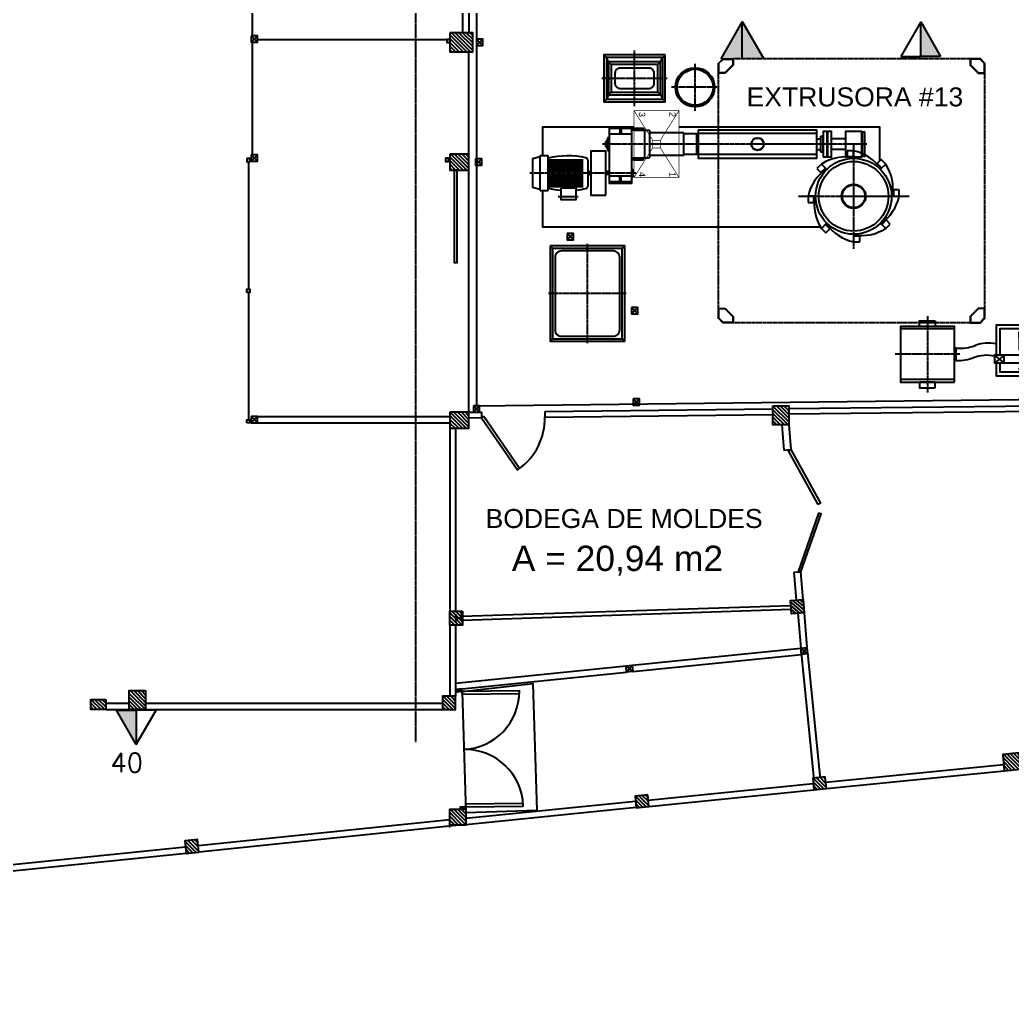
# Model space of a CAD drawing. Header units: millimetres. Extents: x -107 to 237943, y 136 to 168336.
# Drawn here: x 51732 to 67415, y 75811 to 91138 of the extents above; entities that cross this region are included whole.
import ezdxf

# ---------------------------------------------------------------- set-up
doc = ezdxf.new("R2010")
doc.units = ezdxf.units.MM
doc.linetypes.add('CENTER2', pattern=[28.575, 19.05, -3.175, 3.175, -3.175])
doc.linetypes.add('HIDDEN2', pattern=[4.7625, 3.175, -1.5875])
for name, color, linetype in [('cubierta', 7, 'Continuous'), ('edificios', 7, 'Continuous'), ('estructura metálica', 7, 'Continuous'), ('Extintores CO2', 1, 'Continuous'), ('Extintores pqs', 5, 'Continuous'), ('Hidrantes', 5, 'Continuous'), ('maquinaria', 7, 'Continuous'), ('textos', 7, 'Continuous')]:
    doc.layers.add(name, color=color, linetype=linetype)
doc.layers.add('Línea Hidrante', color=1, linetype='Continuous', lineweight=60)
doc.styles.get("Standard").update_dxf_attribs({"font": 'romans.shx', "width": 0.87})
doc.styles.add('style1', font='arial.ttf')
pattern_1 = [(315, (41925.572, 125001.506), (29.185832, 29.185832), [])]

# ---------------------------------------------------------------- blocks, each defined once
blk = doc.blocks.new('pc1')
at = {"layer": 'estructura metálica', "color": 6}
for p, q in [((-4130, 25), (-2115, 25)), ((-2065, 25), (-50, 25))]:
    blk.add_line(p, q, dxfattribs=at)
for points in [[(-4180, 0), (-4130, 0), (-4130, 50), (-4180, 50)], [(-2065, 0), (-2115, 0), (-2115, 50), (-2065, 50)], [(0, 0), (-50, 0), (-50, 50), (0, 50)]]:
    blk.add_lwpolyline(points, close=True, dxfattribs=at)
blk = doc.blocks.new('tanque')
at = {"linetype": 'CENTER2', "ltscale": 0.1}
for p, q in [((0, 372), (0, -372)), ((372, 0), (-372, 0))]:
    blk.add_line(p, q, dxfattribs=at)
for radius in [310, 285]:
    blk.add_circle((0, 0), radius)
blk = doc.blocks.new('dmp 4')
at = {"color": 156}
for p, q in [((-330, 445), (-370, 485)), ((330, 445), (370, 485)), ((-260, 410), (-330, 445)), ((-220, 370), (-260, 410)), ((220, 370), (260, 410)), ((260, 410), (330, 445)), ((-330, -445), (-370, -485)), ((-260, -410), (-330, -445)), ((-220, -370), (-260, -410)), ((220, -370), (260, -410)), ((260, -410), (330, -445)), ((330, -445), (370, -485))]:
    blk.add_line(p, q, dxfattribs=at)
at = {"linetype": 'CENTER2', "ltscale": 0.1}
for p, q in [((0, -517), (0, 517)), ((439, 0), (-439, 0))]:
    blk.add_line(p, q, dxfattribs=at)
at = {"color": 156}
for points in [[(-370, 485), (-370, -485), (370, -485), (370, 485)], [(-330, 445), (-330, -445), (330, -445), (330, 445)], [(-260, 410), (-260, -410), (260, -410), (260, 410)], [(-220, 370), (-220, -370), (220, -370), (220, 370)]]:
    blk.add_lwpolyline(points, close=True, dxfattribs=at)
blk.add_lwpolyline([(-160, 231), (-160, -231, 0.414214), (-81, -310), (81, -310, 0.414214), (160, -231), (160, 231, 0.414214), (81, 310), (-81, 310, 0.414214)], format="xyb", close=True, dxfattribs=at)
blk = doc.blocks.new('dmp 5')
at = {"color": 156}
for p, q in [((-714, 550), (-754, 590)), ((714, 550), (754, 590)), ((-714, -550), (-754, -590)), ((714, -550), (754, -590))]:
    blk.add_line(p, q, dxfattribs=at)
at = {"linetype": 'CENTER2', "ltscale": 0.1}
for p, q in [((0, 614), (0, -614)), ((789, 0), (-789, 0))]:
    blk.add_line(p, q, dxfattribs=at)
at = {"color": 156}
for points in [[(-754, -590), (754, -590), (754, 590), (-754, 590)], [(-714, -550), (714, -550), (714, 550), (-714, 550)]]:
    blk.add_lwpolyline(points, close=True, dxfattribs=at)
blk.add_lwpolyline([(-575, -510), (575, -510, 0.414214), (674, -411), (674, 411, 0.414214), (575, 510), (-575, 510, 0.414214), (-674, 411), (-674, -411, 0.414214)], format="xyb", close=True, dxfattribs=at)
blk = doc.blocks.new('interc 2')
at = {"layer": 'maquinaria'}
for p, q in [((133, 2200), (17, 2200)), ((230, 2135), (140, 2135)), ((235, 2135), (235, 1885)), ((10, 2025), (-10, 2025)), ((10, 1995), (-10, 1995)), ((140, 1885), (230, 1885)), ((133, 1640), (17, 1640)), ((133, 1640), (17, 1490)), ((17, 1640), (133, 1490)), ((133, 1490), (17, 1490)), ((-400, 850), (-400, 0)), ((98, 880), (-98, 880)), ((-98, 880), (-98, 850)), ((98, 880), (98, 850)), ((400, 850), (400, 0))]:
    blk.add_line(p, q, dxfattribs=at)
at = {"layer": 'maquinaria', "color": 136}
for p, q in [((-389, 2105), (-344, 2150)), ((-389, 2105), (-389, 1915)), ((-267, 2150), (-344, 2150)), ((-344, 2150), (-344, 1870)), ((-267, 1870), (-267, 2150)), ((-267, 2146), (-69, 2146)), ((-68, 2113), (-241, 2113)), ((-68, 2086), (-241, 2086)), ((-68, 2052), (-241, 2052)), ((-34, 2087), (-69, 2146)), ((-34, 2087), (-10, 2087)), ((-10, 2087), (-10, 1933)), ((-344, 1870), (-389, 1915)), ((-68, 1968), (-241, 1968)), ((-68, 1934), (-241, 1934)), ((-68, 1907), (-241, 1907)), ((-34, 1933), (-69, 1874)), ((-34, 1933), (-10, 1933)), ((-344, 1870), (-267, 1870)), ((-267, 1874), (-69, 1874))]:
    blk.add_line(p, q, dxfattribs=at)
at = {"layer": 'maquinaria', "linetype": 'CENTER2', "ltscale": 0.1}
for p, q in [((254, 2010), (-414, 2010)), ((0, 935), (0, -85)), ((-607, 425), (607, 425))]:
    blk.add_line(p, q, dxfattribs=at)
at = {"layer": 'maquinaria', "color": 5}
for points in [[(140, 1510), (340, 1510), (340, 2410), (-460, 2410), (-460, 1510), (10, 1510)], [(140, 1570), (280, 1570), (280, 2350), (-400, 2350), (-400, 1570), (10, 1570)]]:
    blk.add_lwpolyline(points, dxfattribs=at)
at = {"layer": 'maquinaria'}
for points in [[(17, 1485), (10, 1485), (10, 2205), (17, 2205)], [(140, 1485), (133, 1485), (133, 2205), (140, 2205)], [(230, 2145), (235, 2145), (235, 1875), (230, 1875)], [(440, 850), (-440, 850), (-440, 0), (440, 0)], [(-530, 548), (-440, 548), (-440, 302), (-530, 302)], [(530, 548), (440, 548), (440, 302), (530, 302)]]:
    blk.add_lwpolyline(points, close=True, dxfattribs=at)
at = {"layer": 'maquinaria', "color": 136}
blk.add_lwpolyline([(-34, 1933), (-34, 2087)], dxfattribs=at)
at = {"layer": 'maquinaria'}
for centre, radius, start, end in [((431, 1389), 607, 168.5166, 199.4515), ((647, 1365), 630, 168.5988, 199.1689), ((-776, 939), 681, 355.061, 21.383), ((-584, 912), 682, 357.3183, 21.3753)]:
    blk.add_arc(centre, radius, start, end, dxfattribs=at)
blk = doc.blocks.new('*U33')
at = {"layer": 'maquinaria'}
for p, q in [((50, 55), (-50, 55)), ((-50, 55), (-50, -35)), ((50, -55), (50, 55)), ((-50, -35), (50, -35))]:
    blk.add_line(p, q, dxfattribs=at)
blk = doc.blocks.new('*U34')
at = {"layer": 'maquinaria', "color": 0, "linetype": 'ByBlock', "lineweight": -2, "transparency": 16777216}
blk.add_blockref('*U33', (180631, 92219), dxfattribs=at)
for p, rotation in [((180176, 91989), 45.00000000000004), ((181116, 92059), 315.0000000000001), ((181346, 91604), 270.0000000000001), ((180016, 91504), 90.00000000000006), ((180247, 91048), 135.0000000000001), ((181187, 91119), 225.0000000000001), ((180731, 90889), 180)]:
    blk.add_blockref('*U33', p, dxfattribs=dict(at, rotation=rotation))
blk = doc.blocks.new('A$C375343D7')
at = {"layer": 'Extintores pqs', "lineweight": -2}
blk.add_hatch(color=256, dxfattribs=at).paths.add_polyline_path([(0, 0.9), (0, 0), (0.52, 0)])
for p, q in [((0, 0.9), (-0.52, 0)), ((0, 0), (0, 0.9)), ((0, 0.9), (0.52, 0)), ((-0.52, 0), (0, 0)), ((0.52, 0), (0, 0))]:
    blk.add_line(p, q, dxfattribs=at)

msp = doc.modelspace()

# ---------------------------------------------------------------- hatches: boundary and pattern name
at = {"layer": 'edificios'}
h = msp.add_hatch(dxfattribs=at)
h.set_pattern_fill('ANSI31', color=1, scale=13, angle=270)
h.set_pattern_definition([(315, (41985.572, 125011.506), (29.185832, 29.185832), [])])
h.paths.add_polyline_path([(58529, 90933), (58529, 90633), (58889, 90633), (58889, 90933)])
h = msp.add_hatch(dxfattribs=at)
h.set_pattern_fill('ANSI31', color=1, scale=13, angle=270)
h.set_pattern_definition([(315, (41925.572, 125011.506), (29.185832, 29.185832), [])])
h.paths.add_polyline_path([(58529, 89013), (58529, 88763), (58829, 88763), (58829, 89013)])
h = msp.add_hatch(dxfattribs=at)
h.set_pattern_fill('ANSI31', color=1, scale=13, angle=270)
h.set_pattern_definition([(315, (41935.317, 125057.4), (29.185832, 29.185832), [])])
h.paths.add_polyline_path([(63634, 85033), (63884, 85033), (63884, 84733), (63634, 84733)])
h = msp.add_hatch(dxfattribs=at)
h.set_pattern_fill('ANSI31', color=1, scale=13, angle=270)
h.set_pattern_definition([(315, (41925.572, 125006.507), (29.185832, 29.185832), [])])
h.paths.add_polyline_path([(58529, 84932), (58529, 84682), (58829, 84682), (58829, 84932)])
h = msp.add_hatch(dxfattribs=at)
h.set_pattern_fill('ANSI31', color=1, scale=13, angle=270)
h.paths.add_polyline_path([(61655, 78884), (61456, 78865), (61475, 78680), (61674, 78700)])
h.paths.add_polyline_path([(64461, 79166), (64262, 79147), (64280, 78962), (64479, 78982)])
h.paths.add_polyline_path([(67523, 79548), (67265, 79522), (67290, 79264), (67549, 79290)])
h.paths.add_polyline_path([(70568, 79853), (70309, 79827), (70335, 79568), (70594, 79594)])
h.paths.add_polyline_path([(73633, 80159), (73374, 80134), (73400, 79875), (73659, 79901)])
h.paths.add_polyline_path([(76687, 80465), (76429, 80439), (76455, 80181), (76713, 80206)])
h.paths.add_polyline_path([(79702, 80767), (79444, 80741), (79470, 80482), (79728, 80508)])
h.paths.add_polyline_path([(82777, 81074), (82518, 81049), (82544, 80790), (82803, 80816)])
h.paths.add_polyline_path([(85842, 81381), (85583, 81355), (85609, 81096), (85868, 81122)])
h.paths.add_polyline_path([(88906, 81688), (88648, 81662), (88674, 81403), (88932, 81429)])
h.paths.add_polyline_path([(92070, 81964), (91871, 81944), (91893, 81725), (92092, 81745)])
h = msp.add_hatch(dxfattribs=at)
h.set_pattern_fill('ANSI31', color=1, scale=13, angle=274.7006)
h.set_pattern_definition([(319.7006, (43810.763, 123818.84), (26.695918, 31.479415), [])])
h.paths.add_polyline_path([(64111, 81973), (64129, 81763), (63929, 81747), (63912, 81956)])
h = msp.add_hatch(dxfattribs=at)
h.set_pattern_fill('ANSI31', color=1, scale=13, angle=270)
h.set_pattern_definition([(315, (41925.572, 125157.133), (29.185832, 29.185832), [])])
h.paths.add_polyline_path([(58729, 81788), (58729, 81568), (58529, 81568), (58529, 81788)])
h = msp.add_hatch(dxfattribs=at)
h.set_pattern_fill('ANSI31', color=1, scale=13, angle=270)
h.set_pattern_definition(pattern_1)
h.paths.add_polyline_path([(53719, 80532), (53719, 80232), (53459, 80232), (53459, 80532)])
h = msp.add_hatch(dxfattribs=at)
h.set_pattern_fill('ANSI31', color=1, scale=13, angle=270)
h.set_pattern_definition(pattern_1)
h.paths.add_polyline_path([(53089, 80392), (53089, 80232), (52854, 80232), (52854, 80392)])
h = msp.add_hatch(dxfattribs=at)
h.set_pattern_fill('ANSI31', color=1, scale=13, angle=270)
h.paths.add_polyline_path([(58409, 80232), (58619, 80232), (58619, 80442), (58409, 80442)])
h = msp.add_hatch(dxfattribs=at)
h.set_pattern_fill('ANSI31', color=1, scale=13, angle=270)
h.set_pattern_definition([(315, (46984.73, 123125.64), (29.185832, 29.185832), [])])
edge = h.paths.add_edge_path()
edge.add_line((58778, 78656), (58778, 78406))
edge.add_line((58778, 78406), (58518, 78406))
edge.add_line((58528, 78356), (58528, 78656))
edge.add_line((58528, 78656), (58778, 78656))
h = msp.add_hatch(dxfattribs=at)
h.set_pattern_fill('ANSI31', color=1, scale=13, angle=270.1656)
h.set_pattern_definition([(315.16564, (227.145, -168.87), (29.101337, 29.270084), [])])
h.paths.add_polyline_path([(31551, 75811), (31751, 75830), (31732, 76029), (31533, 76011)])
h.paths.add_polyline_path([(35235, 76150), (35434, 76168), (35416, 76367), (35217, 76349)])
h.paths.add_polyline_path([(38920, 76489), (39120, 76507), (39101, 76707), (38902, 76688)])
h.paths.add_polyline_path([(42605, 76828), (42804, 76847), (42786, 77046), (42586, 77027)])
h.paths.add_polyline_path([(46317, 77205), (46517, 77224), (46499, 77423), (46300, 77404)])
h.paths.add_polyline_path([(50236, 77533), (50435, 77554), (50414, 77753), (50216, 77732)])
h.paths.add_polyline_path([(50007, 77510), (50206, 77530), (50186, 77729), (49987, 77708)])
h.paths.add_polyline_path([(54360, 77958), (54559, 77978), (54539, 78177), (54340, 78157)])
at = {"layer": 'Extintores CO2'}
for color, points in [(256, [(62810, 90521), (63150, 90521), (63150, 91110)]), (5, [(63150, 90521), (63490, 90521), (63150, 91110)])]:
    msp.add_hatch(color=color, dxfattribs=at).paths.add_polyline_path(points)

# ---------------------------------------------------------------- linework, layer by layer
at = {"layer": 'cubierta', "linetype": 'HIDDEN2', "ltscale": 0.3}
msp.add_line((57989, 79717), (57989, 122939), dxfattribs=at)
at = {"layer": 'edificios'}
for p, q in [((58829, 92692), (58829, 90929)), ((58729, 91803), (58729, 90933)), ((58829, 89003), (58829, 90623)), ((58829, 84932), (58829, 89155)), ((63883, 84991), (68679, 85047)), ((55489, 84868), (58529, 84868)), ((58829, 84932), (59029, 84935)), ((59029, 84935), (59030, 84845)), ((60029, 84946), (63633, 84988)), ((60029, 84946), (60030, 84856)), ((60030, 84856), (63634, 84898)), ((68680, 84957), (63884, 84901)), ((55489, 84768), (58529, 84768)), ((58529, 84719), (58529, 81788)), ((59030, 84845), (58830, 84842)), ((63774, 84734), (63807, 84335)), ((63884, 84733), (63916, 84345)), ((58619, 84682), (58619, 81788)), ((63807, 84335), (63916, 84345)), ((63966, 82402), (64075, 82411)), ((63966, 82402), (64002, 81963)), ((64111, 81973), (64075, 82411)), ((64029, 81755), (64075, 81201)), ((64129, 81763), (64171, 81212)), ((58529, 81568), (58529, 80442)), ((58619, 81568), (58619, 80442)), ((61411, 80933), (64075, 81202)), ((61421, 80834), (64083, 81102)), ((58619, 80652), (61312, 80923)), ((58619, 80551), (61322, 80824)), ((53089, 80332), (53459, 80332)), ((53719, 80332), (58409, 80332)), ((53089, 80232), (53459, 80232)), ((53717, 80232), (58409, 80232)), ((64469, 79082), (67280, 79363)), ((64479, 78982), (67290, 79264)), ((61663, 78801), (64270, 79062)), ((61673, 78702), (64280, 78962)), ((61464, 78781), (58778, 78512)), ((61474, 78682), (58778, 78412)), ((58528, 78487), (54549, 78078)), ((58723, 78407), (54559, 77978)), ((54350, 78057), (50425, 77653)), ((54360, 77958), (50435, 77554))]:
    msp.add_line(p, q, dxfattribs=at)
at = {"layer": 'edificios', "linetype": 'HIDDEN2', "ltscale": 0.2}
for p, q in [((64083, 81102), (64278, 79148)), ((64182, 81112), (64378, 79158))]:
    msp.add_line(p, q, dxfattribs=at)
at = {"layer": 'edificios', "color": 1}
for points in [[(58529, 90933), (58529, 90633), (58889, 90633), (58889, 90933)], [(58529, 89013), (58529, 88763), (58829, 88763), (58829, 89013)], [(63634, 85033), (63884, 85033), (63884, 84733), (63634, 84733)], [(58529, 84932), (58529, 84682), (58829, 84682), (58829, 84932)], [(64111, 81973), (64129, 81763), (63929, 81747), (63912, 81956)], [(58729, 81788), (58729, 81568), (58529, 81568), (58529, 81788)], [(53719, 80532), (53719, 80232), (53459, 80232), (53459, 80532)], [(53089, 80392), (53089, 80232), (52854, 80232), (52854, 80392)], [(58409, 80232), (58619, 80232), (58619, 80442), (58409, 80442)], [(67523, 79548), (67265, 79522), (67290, 79264), (67549, 79290)], [(64461, 79166), (64262, 79147), (64280, 78962), (64479, 78982)], [(61655, 78884), (61456, 78865), (61475, 78680), (61674, 78700)], [(58778, 78656), (58778, 78406), (58528, 78406), (58528, 78656)], [(54360, 77958), (54559, 77978), (54539, 78177), (54340, 78157)]]:
    msp.add_lwpolyline(points, close=True, dxfattribs=at)
at = {"layer": 'edificios'}
for points in [[(59063, 84867), (59030, 84845), (59596, 84020), (59629, 84043)], [(64350, 83476), (63880, 84324), (63916, 84345), (64387, 83496)], [(64356, 83340), (64036, 82425), (64075, 82411), (64396, 83327)], [(59907, 78639), (59846, 80638), (58725, 80511), (58783, 78604)], [(58717, 80476), (59626, 80487), (59626, 80527), (58716, 80516)], [(58778, 78696), (59688, 78707), (59687, 78747), (58777, 78736)]]:
    msp.add_lwpolyline(points, close=True, dxfattribs=at)
for centre, radius, start, end in [((59033, 84842), 997, 306.707, 0.8115), ((58705, 80521), 921, 272.6304, 0.3844), ((58767, 78680), 921, 1.6942, 91.2549)]:
    msp.add_arc(centre, radius, start, end, dxfattribs=at)
at = {"layer": 'estructura metálica', "color": 5}
for p, q in [((55409, 90885), (55409, 92865)), ((55389, 90785), (55489, 90885)), ((55489, 90785), (55389, 90885)), ((55489, 90829), (58479, 90829)), ((58949, 90733), (59049, 90833)), ((59049, 90733), (58949, 90833)), ((55409, 89005), (55409, 90785)), ((55389, 88905), (55489, 89005)), ((55489, 88905), (55389, 89005)), ((58932, 88838), (59032, 88938)), ((59032, 88838), (58932, 88938)), ((60384, 87659), (60484, 87759)), ((60484, 87659), (60384, 87759)), ((61398, 86487), (61498, 86587)), ((61498, 86487), (61398, 86587)), ((58899, 84935), (58999, 85035)), ((58999, 84935), (58899, 85035)), ((61425, 85046), (61525, 85146)), ((61525, 85046), (61425, 85146)), ((55389, 84768), (55489, 84868)), ((55489, 84768), (55389, 84868)), ((58718, 81708), (63918, 81879)), ((58720, 81648), (63923, 81819)), ((64182, 81113), (64073, 81202)), ((64083, 81103), (64172, 81212)), ((61322, 80824), (61411, 80933)), ((61421, 80834), (61312, 80923)), ((58716, 80521), (58632, 80552)), ((58636, 80513), (58712, 80560)), ((58778, 78696), (58698, 78656)), ((58698, 78696), (58778, 78656))]:
    msp.add_line(p, q, dxfattribs=at)
at = {"layer": 'estructura metálica', "color": 5, "linetype": 'CENTER2', "ltscale": 0.1}
for p, q in [((66758, 90523), (62998, 90523)), ((62775, 86569), (62775, 90329)), ((66981, 86569), (66981, 90329)), ((66758, 86346), (62998, 86346))]:
    msp.add_line(p, q, dxfattribs=at)
at = {"layer": 'estructura metálica', "color": 5}
for points in [[(55389, 90885), (55389, 90785), (55489, 90785), (55489, 90885)], [(58479, 90829), (58479, 90779), (58529, 90779), (58529, 90829)], [(58949, 90833), (58949, 90733), (59049, 90733), (59049, 90833)], [(55389, 89005), (55389, 88905), (55489, 88905), (55489, 89005)], [(58459, 88949), (58459, 88899), (58509, 88899), (58509, 88949)], [(58932, 88938), (58932, 88838), (59032, 88838), (59032, 88938)], [(60384, 87759), (60384, 87659), (60484, 87659), (60484, 87759)], [(61398, 86587), (61398, 86487), (61498, 86487), (61498, 86587)], [(58899, 85035), (58899, 84935), (58999, 84935), (58999, 85035)], [(61425, 85146), (61425, 85046), (61525, 85046), (61525, 85146)], [(55389, 84868), (55389, 84768), (55489, 84768), (55489, 84868)], [(58628, 81625), (58627, 81672), (58711, 81675), (58712, 81628), (58720, 81628), (58717, 81728), (58709, 81728), (58711, 81681), (58627, 81678), (58625, 81725), (58617, 81725), (58620, 81625)], [(64172, 81212), (64182, 81113), (64083, 81103), (64073, 81202)], [(61411, 80933), (61421, 80834), (61322, 80824), (61312, 80923)], [(58712, 80560), (58632, 80552), (58636, 80513), (58716, 80521)], [(58778, 78656), (58698, 78656), (58698, 78696), (58778, 78696)]]:
    msp.add_lwpolyline(points, close=True, dxfattribs=at)
for points in [[(62777, 90454), (62843, 90521, -0.198912), (62848, 90523), (62998, 90523, -0.414214), (63005, 90516), (63005, 90426, -0.198912), (63003, 90421), (62877, 90295, -0.198912), (62872, 90293), (62782, 90293, -0.414214), (62775, 90300), (62775, 90449, -0.198912)], [(62780, 90451), (62847, 90518, -0.198912), (62848, 90518), (62998, 90518, -0.414214), (63000, 90516), (63000, 90426, -0.198912), (62999, 90425), (62873, 90299, -0.198912), (62872, 90298), (62782, 90298, -0.414214), (62780, 90300), (62780, 90449, -0.198912)], [(66979, 90454), (66912, 90521, 0.198912), (66907, 90523), (66758, 90523, 0.414214), (66751, 90516), (66751, 90426, 0.198912), (66753, 90421), (66879, 90295, 0.198912), (66884, 90293), (66974, 90293, 0.414214), (66981, 90300), (66981, 90449, 0.198912)], [(66975, 90451), (66909, 90518, 0.198912), (66907, 90518), (66758, 90518, 0.414214), (66756, 90516), (66756, 90426, 0.198912), (66756, 90425), (66882, 90299, 0.198912), (66884, 90298), (66974, 90298, 0.414214), (66976, 90300), (66976, 90449, 0.198912)], [(62843, 86348), (62777, 86415, -0.198912), (62775, 86420), (62775, 86569, -0.414214), (62782, 86576), (62872, 86576, -0.198912), (62877, 86574), (63003, 86448, -0.198912), (63005, 86443), (63005, 86353, -0.414214), (62998, 86346), (62848, 86346, -0.198912)], [(62847, 86352), (62780, 86418, -0.198912), (62780, 86420), (62780, 86569, -0.414214), (62782, 86571), (62872, 86571, -0.198912), (62873, 86571), (62999, 86445, -0.198912), (63000, 86443), (63000, 86353, -0.414214), (62998, 86351), (62848, 86351, -0.198912)], [(66912, 86348), (66979, 86415, 0.198912), (66981, 86420), (66981, 86569, 0.414214), (66974, 86576), (66884, 86576, 0.198912), (66879, 86574), (66753, 86448, 0.198912), (66751, 86443), (66751, 86353, 0.414214), (66758, 86346), (66907, 86346, 0.198912)], [(66909, 86352), (66975, 86418, 0.198912), (66976, 86420), (66976, 86569, 0.414214), (66974, 86571), (66884, 86571, 0.198912), (66882, 86571), (66756, 86445, 0.198912), (66756, 86443), (66756, 86353, 0.414214), (66758, 86351), (66907, 86351, 0.198912)]]:
    msp.add_lwpolyline(points, format="xyb", close=True, dxfattribs=at)
at = {"layer": 'estructura metálica', "color": 40}
msp.add_lwpolyline([(58594, 88763), (58594, 87303), (58644, 87303), (58644, 88763)], close=True, dxfattribs=at)
at = {"layer": 'Extintores CO2'}
for p, q in [((63150, 91110), (62810, 90521)), ((63150, 90521), (63150, 91110))]:
    msp.add_line(p, q, dxfattribs=at)
at = {"layer": 'Extintores CO2', "color": 5}
msp.add_line((63150, 91110), (63490, 90521), dxfattribs=at)
at = {"layer": 'Línea Hidrante', "lineweight": -2}
msp.add_lwpolyline([(58949, 114970), (58949, 85035), (75617, 85227), (75679, 86785), (90773, 86785)], dxfattribs=at)
at = {"layer": 'maquinaria', "color": 144}
for p, q in [((61214, 89418), (61044, 89418)), ((61214, 89443), (61214, 89328)), ((61234, 89443), (61234, 89328)), ((61404, 89418), (61234, 89418)), ((61044, 89273), (61019, 89273)), ((61019, 89273), (61019, 89073)), ((61404, 89328), (61044, 89328)), ((62224, 89353), (62149, 89353)), ((62224, 88993), (62224, 89353)), ((62424, 89258), (62454, 89258)), ((64329, 89338), (62454, 89338)), ((64329, 89258), (64384, 89258)), ((64779, 89258), (64557, 89258)), ((61001, 89211), (60987, 89211)), ((60987, 89211), (60987, 89136)), ((60987, 89136), (61001, 89136)), ((61001, 89236), (61001, 89110)), ((61001, 89236), (61019, 89236)), ((61001, 89110), (61019, 89110)), ((62424, 89088), (62454, 89088)), ((64329, 89088), (64384, 89088)), ((64779, 89088), (64557, 89088)), ((59957, 88971), (59834, 88942)), ((59834, 88942), (59834, 88485)), ((59957, 88990), (60079, 88990)), ((59957, 88437), (59957, 88990)), ((60079, 88437), (60079, 88990)), ((60079, 88925), (60635, 88925)), ((61019, 89073), (61044, 89073)), ((62224, 88993), (62149, 88993)), ((64329, 89008), (62454, 89008)), ((60079, 88895), (60635, 88895)), ((60079, 88864), (60635, 88864)), ((60079, 88833), (60635, 88833)), ((60079, 88802), (60635, 88802)), ((60079, 88772), (60635, 88772)), ((60706, 88923), (60706, 88504)), ((61404, 88776), (61422, 88776)), ((61422, 88776), (61422, 88650)), ((60079, 88741), (60635, 88741)), ((60079, 88686), (60635, 88686)), ((60079, 88655), (60635, 88655)), ((60079, 88624), (60635, 88624)), ((61404, 88668), (61044, 88668)), ((61214, 88553), (61214, 88668)), ((61234, 88553), (61234, 88668)), ((61404, 88650), (61422, 88650)), ((59957, 88455), (59834, 88485)), ((60079, 88593), (60635, 88593)), ((60079, 88563), (60635, 88563)), ((60079, 88532), (60635, 88532)), ((60079, 88501), (60635, 88501)), ((61214, 88578), (61044, 88578)), ((61404, 88578), (61234, 88578)), ((59957, 88437), (60079, 88437)), ((60555, 88338), (60239, 88338))]:
    msp.add_line(p, q, dxfattribs=at)
at = {"layer": 'maquinaria', "color": 144, "linetype": 'HIDDEN2', "ltscale": 0.15}
for p, q in [((61439, 89423), (61404, 89423)), ((61439, 89423), (61589, 89423)), ((61589, 89423), (61589, 89393)), ((61439, 89393), (61404, 89393)), ((61439, 89393), (61684, 89393)), ((61604, 89393), (61604, 88953)), ((61684, 89393), (61684, 88953)), ((62149, 89353), (61684, 89353)), ((61439, 88953), (61404, 88953)), ((61439, 88923), (61404, 88923)), ((61684, 88953), (61439, 88953)), ((61439, 88923), (61589, 88923)), ((61589, 88923), (61589, 88953)), ((62149, 88993), (61684, 88993))]:
    msp.add_line(p, q, dxfattribs=at)
at = {"layer": 'maquinaria', "linetype": 'CENTER2', "ltscale": 0.05}
for p, q in [((65119, 89173), (60941, 89173)), ((64909, 89177), (64909, 87519)), ((64033, 88348), (65785, 88348))]:
    msp.add_line(p, q, dxfattribs=at)
at = {"layer": 'maquinaria', "linetype": 'CENTER2', "ltscale": 0.1}
msp.add_line((61472, 88713), (59784, 88713), dxfattribs=at)
at = {"layer": 'maquinaria'}
for p, q in [((60706, 88737), (60754, 88737)), ((60706, 88690), (60754, 88690)), ((61044, 88737), (60994, 88737)), ((61044, 88690), (60994, 88690)), ((64909, 87738), (64909, 87618))]:
    msp.add_line(p, q, dxfattribs=at)
at = {"layer": 'maquinaria', "color": 115, "const_width": 10}
for points in [[(61439, 89701), (61439, 88646), (62149, 88646), (62149, 89701)], [(61734, 89233), (61734, 89113), (61854, 89113), (61854, 89233)]]:
    msp.add_lwpolyline(points, close=True, dxfattribs=at)
for points in [[(61734, 89233), (61439, 89701)], [(61854, 89233), (62149, 89701)], [(61734, 89113), (61439, 88646)], [(61854, 89113), (62149, 88646)]]:
    msp.add_lwpolyline(points, dxfattribs=at)
at = {"layer": 'maquinaria'}
for points in [[(61439, 89443), (59994, 89443), (59994, 88990)], [(65324, 88905), (65324, 89443), (62149, 89443)], [(59994, 88437), (59994, 87863), (64385, 87863)]]:
    msp.add_lwpolyline(points, dxfattribs=at)
at = {"layer": 'maquinaria', "color": 144}
for points in [[(61044, 89443), (61044, 88553), (61404, 88553), (61404, 89443)], [(62454, 89393), (62454, 88953), (64329, 88953), (64329, 89393)], [(64384, 89053), (64429, 89053), (64429, 89293), (64384, 89293)], [(64429, 88973), (64489, 88973), (64489, 89373), (64429, 89373)], [(64497, 88973), (64557, 88973), (64557, 89373), (64497, 89373)], [(64779, 88973), (65039, 88973), (65039, 89373), (64779, 89373)], [(65044, 88983), (65084, 88983), (65084, 89363), (65044, 89363)], [(60280, 88476), (60280, 88298), (60526, 88298), (60526, 88476)]]:
    msp.add_lwpolyline(points, close=True, dxfattribs=at)
msp.add_lwpolyline([(62224, 89338), (62424, 89338), (62424, 89008), (62224, 89008)], dxfattribs=at)
at = {"layer": 'maquinaria', "color": 10}
msp.add_lwpolyline([(60994, 88363), (60994, 89063), (60754, 89063), (60754, 88363)], close=True, dxfattribs=at)
at = {"layer": 'maquinaria', "color": 144}
for radius in [100, 95]:
    msp.add_circle((63391, 89173), radius, dxfattribs=at)
at = {"layer": 'maquinaria'}
for radius in [600, 550, 190, 180]:
    msp.add_circle((64909, 88348), radius, dxfattribs=at)
at = {"layer": 'maquinaria', "color": 144}
for centre, radius, start, end in [((60393, 87629), 1358, 77.8259, 103.3392), ((60672, 88923), 34.1, 0, 77.8259), ((60393, 89798), 1358, 256.6608, 265.256), ((60393, 89798), 1358, 275.6499, 282.1741), ((60672, 88504), 34.1, 282.1741, 0)]:
    msp.add_arc(centre, radius, start, end, dxfattribs=at)
at = {"layer": 'maquinaria'}
for centre, start, end in [((64782, 88265), 79.606, 122.8103), ((64760, 88379), 34.606, 77.8103), ((64878, 88199), 124.606, 167.8103), ((64825, 88475), 349.606, 32.8103), ((64992, 88221), 169.606, 212.8103), ((64940, 88497), 304.606, 347.8103), ((65058, 88317), 214.606, 257.8103), ((65036, 88432), 259.606, 302.8103)]:
    msp.add_arc(centre, 705, start, end, dxfattribs=at)

# ---------------------------------------------------------------- block references
at = {"rotation": 270}
for name, p in [('dmp 4', (61447, 90213)), ('tanque', (62403, 90071)), ('dmp 5', (60702, 86809))]:
    msp.add_blockref(name, p, dxfattribs=at)
at = {"layer": 'estructura metálica', "color": 6, "rotation": 270}
msp.add_blockref('pc1', (55319, 84764), dxfattribs=at)
at = {"layer": 'Extintores CO2', "xscale": 603.838934759394, "yscale": 603.838934759394, "zscale": 603.838934759394}
msp.add_blockref('A$C375343D7', (65970, 90560), dxfattribs=at)
at = {"layer": 'Extintores CO2', "xscale": 603.838934759394, "yscale": 603.838934759394, "zscale": 603.838934759394, "rotation": 180.0000000000031}
msp.add_blockref('A$C375343D7', (53571, 80225), dxfattribs=at)
at = {"layer": 'maquinaria', "rotation": 180}
msp.add_blockref('*U34', (245590, 179902), dxfattribs=at)
at = {"layer": 'maquinaria', "linetype": 'CENTER2', "ltscale": 0.05, "rotation": 270}
msp.add_blockref('interc 2', (65651, 85850), dxfattribs=at)

# ---------------------------------------------------------------- texts
at = {"layer": 'Hidrantes', "color": 5, "lineweight": 30}
msp.add_text('40', height=300.2, dxfattribs=at).set_placement((53164, 79243))
at = {"layer": 'maquinaria', "style": 'style1'}
for s, p in [('3', (61515, 89680)), ('2', (61996, 89680)), ('4', (61515, 88731)), ('1', (61996, 88731))]:
    msp.add_text(s, height=100, rotation=270, dxfattribs=at).set_placement(p)
at = {"layer": 'textos', "style": 'style1'}
for s, height, p in [('EXTRUSORA #13', 300, (63218, 89769)), ('BODEGA DE MOLDES', 300, (59093, 83103)), ('A = 20,94 m2', 400, (59507, 82423))]:
    msp.add_text(s, height=height, dxfattribs=at).set_placement(p)

doc.saveas('drawing.dxf')
